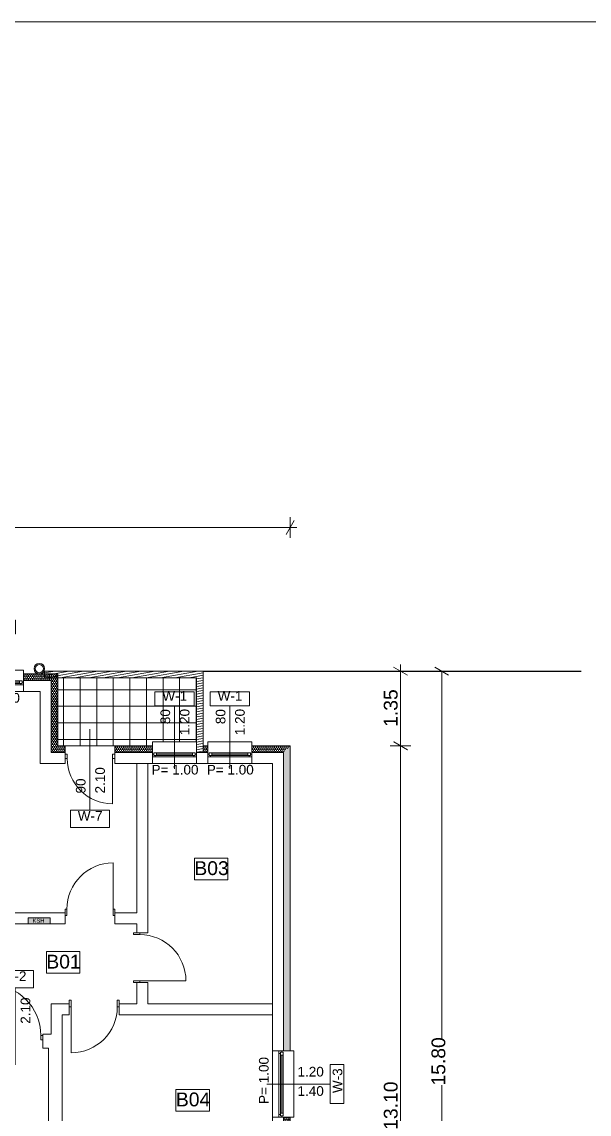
# Model space of a CAD drawing. Header units: feet. Extents: x 2565673 to 2678973, y -122443 to -81443.
# Drawn here: x 2594600 to 2604864, y -101204 to -81443 of the extents above; entities that cross this region are included whole.
import ezdxf
from ezdxf.enums import TextEntityAlignment as Align

# ---------------------------------------------------------------- set-up
doc = ezdxf.new("R2010")
doc.units = ezdxf.units.FT
doc.header["$MEASUREMENT"] = 0
for name, color, linetype, lineweight in [('ARCHICAD Door Markers_Pen_No__20', 1, 'Continuous', 5), ('ARCHICAD Door Markers_Pen_No__60', 230, 'Continuous', 5), ('ARCHICAD Doors_Pen_No__1', 7, 'Continuous', 5), ('ARCHICAD Doors_Pen_No__60', 230, 'Continuous', 5), ('ARCHICAD Window Markers_Pen_No__20', 1, 'Continuous', 5), ('ARCHICAD Windows_Pen_No__20', 1, 'Continuous', 5), ('Columns_Pen_No__1', 7, 'Continuous', 5), ('Columns_Pen_No__6', 5, 'Continuous', 5), ('Dimensioning - General_Pen_No__1', 7, 'Continuous', 5), ('Exterior walls_Pen_No__1', 7, 'Continuous', 5), ('Shell - Roof_Pen_No__21', 7, 'Continuous', 5), ('Structural - Bearing_Pen_No__1', 7, 'Continuous', 5), ('Text blocks_Pen_No__1', 7, 'Continuous', 5), ('Text blocks_Pen_No__2', 8, 'Continuous', 5)]:
    doc.layers.add(name, color=color, linetype=linetype, lineweight=lineweight)
for name, color, linetype in [('Columns', 7, 'Continuous'), ('Dimensioning - General', 7, 'Continuous'), ('Exterior walls', 7, 'Continuous')]:
    doc.layers.add(name, color=color, linetype=linetype)
for name, color, linetype, lineweight, true_color in [('Exterior walls_Pen_No__14', 7, 'Continuous', 5, 0xbd8b17), ('Exterior walls_Pen_No__65', 7, 'Continuous', 5, 0x80c2ff), ('Structural - Bearing_Pen_No__82', 7, 'Continuous', 5, 0xaaaaaa)]:
    doc.layers.add(name, color=color, linetype=linetype, lineweight=lineweight, true_color=true_color)
doc.styles.add('GENERATED_STYLE_1', font='arial.ttf')
doc.dimstyles.new('GENERATED_STYLE__1', dxfattribs={"dimtxt": 250, "dimasz": 190, "dimexe": 0.18, "dimexo": 3, "dimgap": 0.09, "dimtad": 1, "dimlfac": 0.001, "dimzin": 0, "dimdsep": 46, "dimtxsty": 'GENERATED_STYLE_1', "dimblk": 'ARROWHEAD_2', "dimblk1": 'ARROWHEAD_2', "dimblk2": 'ARROWHEAD_2', "dimcen": 0.09, "dimclrd": 7, "dimclre": 7, "dimclrt": 7, "dimadec": 0, "dimazin": 0, "dimtfac": 1, "dimtdec": 4, "dimtmove": 0, "dimatfit": 3, "dimfxl": 1, "dimtolj": 1, "dimtzin": 0, "dimarcsym": 0})
pattern_1 = [(90, (2247653.822, -76424.967), (-34.641016, 0), [20, -40]), (90, (2247636.502, -76394.967), (-34.641016, 0), [20, -40]), (150, (2247653.822, -76404.967), (17.320508, 30), [20, -40]), (150, (2247619.18, -76404.967), (17.320508, 30), [20, -40]), (210, (2247653.822, -76424.967), (-17.320508, 30), [20, -40]), (210, (2247619.18, -76424.967), (-17.320508, 30), [20, -40])]
pattern_2 = [(10, (2247653.822, -76424.967), (-7.814168, 44.316348), [])]

# ---------------------------------------------------------------- blocks, each defined once
blk = doc.blocks.new('Window 22')
at = {"layer": 'ARCHICAD Windows_Pen_No__20', "color": 1, "linetype": 'Continuous', "lineweight": 5}
for p, q in [((-300, 150), (-300, 220)), ((-300, 220), (300, 220)), ((300, 220), (300, 150)), ((-300, 150), (-300, 30)), ((-300, 30), (-300, 0)), ((-300, 0), (-275, 0)), ((-300, 0), (-300, -50)), ((-300, 0), (-300, -50)), ((-275, 25), (-225, 25)), ((-275, -25), (-275, 25)), ((-275, 0), (-275, -25)), ((-225, 25), (225, 25)), ((-225, 25), (-225, -25)), ((-225, 25), (225, 25)), ((-225, 0), (225, 0)), ((225, -25), (225, 25)), ((225, 25), (275, 25)), ((275, 25), (275, -25)), ((275, -25), (275, 0)), ((275, 0), (300, 0)), ((300, 150), (300, 30)), ((300, 30), (300, 0)), ((300, 0), (300, -50)), ((300, 0), (300, -50)), ((-250, -50), (-300, -50)), ((-300, -50), (-300, -170)), ((-300, -170), (300, -170)), ((-275, -25), (-250, -25)), ((-225, -25), (-275, -25)), ((-250, -25), (-250, -50)), ((250, -50), (-250, -50)), ((225, -25), (-225, -25)), ((275, -25), (225, -25)), ((250, -50), (250, -25)), ((250, -25), (275, -25)), ((300, -50), (250, -50)), ((300, -50), (300, -170))]:
    blk.add_line(p, q, dxfattribs=at)
blk = doc.blocks.new('W Marker 22')
at = {"layer": 'ARCHICAD Window Markers_Pen_No__20', "color": 1, "linetype": 'Continuous', "lineweight": 5}
for p, q in [((0, -1045), (0, 100)), ((-354, -1045), (-354, -1295)), ((354, -1045), (-354, -1045)), ((354, -1295), (354, -1045)), ((-354, -1295), (354, -1295))]:
    blk.add_line(p, q, dxfattribs=at)
at = {"layer": 'ARCHICAD Window Markers_Pen_No__20', "color": 1, "lineweight": 5, "style": 'GENERATED_STYLE_1'}
for tag, p in [('AC_MarkerText_4', (-417, 72)), ('AC_MarkerText_1', (-220, -1257))]:
    blk.add_attdef(tag, text='', height=175, dxfattribs=at).set_placement(p, align=Align.BOTTOM_LEFT)
for tag, p in [('whDistCm', (322, -863)), ('A', (-28, -863))]:
    blk.add_attdef(tag, text='', height=175, rotation=90, dxfattribs=at).set_placement(p, align=Align.BOTTOM_LEFT)
blk = doc.blocks.new('Window 22_2')
at = {"layer": 'ARCHICAD Windows_Pen_No__20', "color": 1, "linetype": 'Continuous', "lineweight": 5}
for p, q in [((-600, 150), (-600, 220)), ((-600, 220), (600, 220)), ((600, 220), (600, 150)), ((-600, 150), (-600, 30)), ((-600, 30), (-600, 0)), ((-600, 0), (-575, 0)), ((-600, 0), (-600, -50)), ((-600, 0), (-600, -50)), ((-575, 25), (-525, 25)), ((-575, -25), (-575, 25)), ((-575, 0), (-575, -25)), ((-525, 25), (525, 25)), ((-525, 25), (-525, -25)), ((-525, 25), (525, 25)), ((-525, 0), (525, 0)), ((525, -25), (525, 25)), ((525, 25), (575, 25)), ((575, 25), (575, -25)), ((575, -25), (575, 0)), ((575, 0), (600, 0)), ((600, 150), (600, 30)), ((600, 30), (600, 0)), ((600, 0), (600, -50)), ((600, 0), (600, -50)), ((-550, -50), (-600, -50)), ((-600, -50), (-600, -170)), ((-600, -170), (600, -170)), ((-575, -25), (-550, -25)), ((-525, -25), (-575, -25)), ((-550, -25), (-550, -50)), ((550, -50), (-550, -50)), ((525, -25), (-525, -25)), ((575, -25), (525, -25)), ((550, -50), (550, -25)), ((550, -25), (575, -25)), ((600, -50), (550, -50)), ((600, -50), (600, -170))]:
    blk.add_line(p, q, dxfattribs=at)
blk = doc.blocks.new('Wall_3', base_point=(2599452, -107579))
at = {"layer": 'Exterior walls_Pen_No__14', "linetype": 'Continuous', "lineweight": 5, "true_color": 0xbd8b17}
h = blk.add_hatch(dxfattribs=at)
h.set_pattern_fill('STYROFOAM_SM_INSULATION', color=42, style=0, pattern_type=2)
h.set_pattern_definition(pattern_1)
h.paths.add_polyline_path([(2599332, -100059), (2599452, -100059), (2599452, -94539), (2599332, -94659)])
h = blk.add_hatch(dxfattribs=at)
h.set_pattern_fill('STYROFOAM_SM_INSULATION', color=42, style=0, pattern_type=2)
h.set_pattern_definition(pattern_1)
h.paths.add_polyline_path([(2599332, -101259), (2599332, -102409), (2599452, -102409), (2599452, -101259)])
h = blk.add_hatch(dxfattribs=at)
h.set_pattern_fill('STYROFOAM_SM_INSULATION', color=42, style=0, pattern_type=2)
h.set_pattern_definition(pattern_1)
h.paths.add_polyline_path([(2599452, -103009), (2599332, -103009), (2599332, -107459), (2599452, -107579)])
at = {"layer": 'Exterior walls_Pen_No__1', "color": 7, "linetype": 'Continuous', "lineweight": 5}
for p, q in [((2599332, -100059), (2599332, -94659)), ((2599252, -100059), (2599132, -100059)), ((2599302, -100059), (2599252, -100059)), ((2599332, -100059), (2599302, -100059)), ((2599452, -100059), (2599332, -100059)), ((2599252, -101259), (2599132, -101259)), ((2599302, -101259), (2599252, -101259)), ((2599332, -101259), (2599302, -101259)), ((2599332, -102409), (2599332, -101259)), ((2599452, -101259), (2599332, -101259)), ((2599252, -102409), (2599132, -102409)), ((2599302, -102409), (2599252, -102409)), ((2599332, -102409), (2599302, -102409)), ((2599452, -102409), (2599332, -102409)), ((2599252, -103009), (2599132, -103009)), ((2599302, -103009), (2599252, -103009)), ((2599332, -103009), (2599302, -103009)), ((2599332, -107459), (2599332, -103009)), ((2599452, -103009), (2599332, -103009))]:
    blk.add_line(p, q, dxfattribs=at)
at = {"layer": 'Exterior walls_Pen_No__1', "color": 7, "linetype": 'Continuous', "lineweight": 5, "flags": 128}
for points in [[(2599452, -100059), (2599452, -94539)], [(2599132, -94859), (2599132, -100059)], [(2599132, -101259), (2599132, -102409)], [(2599452, -102409), (2599452, -101259)], [(2599132, -103009), (2599132, -107259)], [(2599452, -107579), (2599452, -103009)]]:
    blk.add_lwpolyline(points, dxfattribs=at)
at = {"layer": 'ARCHICAD Window Markers_Pen_No__20', "color": 1, "lineweight": 5}
ref = blk.add_blockref('W Marker 22', (2599132, -100659), dxfattribs=dict(at, rotation=90))
ref.add_attrib('whDistCm', '1.20', dxfattribs={"color": 1, "lineweight": 5, "height": 175, "rotation": 360, "style": 'GENERATED_STYLE_1'}).set_placement((2599587, -100575), align=Align.BOTTOM_LEFT)
ref.add_attrib('AC_MarkerText_1', 'W-3', dxfattribs={"color": 1, "lineweight": 5, "height": 175, "rotation": 90, "style": 'GENERATED_STYLE_1'}).set_placement((2600450, -100822), align=Align.BOTTOM_LEFT)
ref.add_attrib('AC_MarkerText_3', '1.40', dxfattribs={"color": 1, "lineweight": 5, "height": 175, "rotation": 360, "style": 'GENERATED_STYLE_1'}).set_placement((2599587, -100925), align=Align.BOTTOM_LEFT)
ref.add_attrib('AC_MarkerText_4', 'P= 1.00', dxfattribs={"color": 1, "lineweight": 5, "height": 175, "rotation": 90, "style": 'GENERATED_STYLE_1'}).set_placement((2599117, -101019), align=Align.BOTTOM_LEFT)
ref = blk.add_blockref('W Marker 22', (2599132, -102709), dxfattribs=dict(at, rotation=90))
ref.add_attrib('AC_MarkerText_1', 'W-4', dxfattribs={"color": 1, "lineweight": 5, "height": 175, "rotation": 90, "style": 'GENERATED_STYLE_1'}).set_placement((2600450, -102869), align=Align.BOTTOM_LEFT)
ref.add_attrib('AC_MarkerText_2', '60', dxfattribs={"color": 1, "lineweight": 5, "height": 175, "rotation": 360, "style": 'GENERATED_STYLE_1'}).set_placement((2599787, -102625), align=Align.BOTTOM_LEFT)
ref.add_attrib('AC_MarkerText_3', '70', dxfattribs={"color": 1, "lineweight": 5, "height": 175, "rotation": 360, "style": 'GENERATED_STYLE_1'}).set_placement((2599787, -102975), align=Align.BOTTOM_LEFT)
ref.add_attrib('AC_MarkerText_4', 'P= 1.70', dxfattribs={"color": 1, "lineweight": 5, "height": 175, "rotation": 90, "style": 'GENERATED_STYLE_1'}).set_placement((2599117, -103069), align=Align.BOTTOM_LEFT)
at = {"layer": 'ARCHICAD Windows_Pen_No__20', "color": 1, "linetype": 'Continuous', "lineweight": 5, "zscale": 1000, "rotation": 270}
blk.add_blockref('Window 22_2', (2599302, -100659), dxfattribs=at)
at = {"layer": 'ARCHICAD Windows_Pen_No__20', "color": 1, "linetype": 'Continuous', "lineweight": 5, "xscale": -1, "zscale": 1000, "rotation": 270}
blk.add_blockref('Window 22', (2599302, -102709), dxfattribs=at)
blk = doc.blocks.new('Window 22_3')
at = {"layer": 'ARCHICAD Windows_Pen_No__20', "color": 1, "linetype": 'Continuous', "lineweight": 5}
for p, q in [((-400, 150), (-400, 220)), ((-400, 220), (400, 220)), ((400, 220), (400, 150)), ((-400, 150), (-400, 30)), ((-400, 30), (-400, 0)), ((-400, 0), (-375, 0)), ((-400, 0), (-400, -50)), ((-400, 0), (-400, -50)), ((-375, 25), (-325, 25)), ((-375, -25), (-375, 25)), ((-375, 0), (-375, -25)), ((-325, 25), (325, 25)), ((-325, 25), (-325, -25)), ((-325, 25), (325, 25)), ((-325, 0), (325, 0)), ((325, -25), (325, 25)), ((325, 25), (375, 25)), ((375, 25), (375, -25)), ((375, -25), (375, 0)), ((375, 0), (400, 0)), ((400, 150), (400, 30)), ((400, 30), (400, 0)), ((400, 0), (400, -50)), ((400, 0), (400, -50)), ((-350, -50), (-400, -50)), ((-400, -50), (-400, -170)), ((-400, -170), (400, -170)), ((-375, -25), (-350, -25)), ((-325, -25), (-375, -25)), ((-350, -25), (-350, -50)), ((350, -50), (-350, -50)), ((325, -25), (-325, -25)), ((375, -25), (325, -25)), ((350, -50), (350, -25)), ((350, -25), (375, -25)), ((400, -50), (350, -50)), ((400, -50), (400, -170))]:
    blk.add_line(p, q, dxfattribs=at)
blk = doc.blocks.new('Storefront with Transom 22')
at = {"layer": 'ARCHICAD Doors_Pen_No__60', "color": 230, "linetype": 'Continuous', "lineweight": 5}
for p, q in [((410, 0), (410, 820)), ((-450, 0), (-450, 90)), ((-450, -80), (-450, 0)), ((-450, 0), (-410, 0)), ((-450, -80), (-450, 0)), ((-450, -80), (-450, 0)), ((-410, 0), (-410, -80)), ((410, -80), (410, 0)), ((410, 0), (450, 0)), ((450, 0), (450, 90)), ((450, 0), (450, -80)), ((450, -80), (450, 0)), ((450, -80), (450, 0)), ((-410, -80), (-450, -80)), ((-450, -110), (-450, -80)), ((-450, -230), (-450, -110)), ((450, -80), (410, -80)), ((450, -110), (450, -80)), ((450, -230), (450, -110))]:
    blk.add_line(p, q, dxfattribs=at)
blk.add_arc((410, 0), 820, 90, 180, dxfattribs=at)
blk = doc.blocks.new('D Marker 22_4')
at = {"layer": 'ARCHICAD Door Markers_Pen_No__20', "color": 1, "linetype": 'Continuous', "lineweight": 5}
for p, q in [((354, 1157), (-354, 1157)), ((-354, 1157), (-354, 843)), ((354, 843), (354, 1157)), ((-354, 843), (354, 843)), ((0, 843), (0, -620))]:
    blk.add_line(p, q, dxfattribs=at)
at = {"layer": 'ARCHICAD Door Markers_Pen_No__20', "color": 1, "lineweight": 5, "style": 'GENERATED_STYLE_1'}
for tag, rotation, p in [('AC_MarkerText_1', 180, (220, 1208)), ('AC_MarkerText_3', 270, (-322, 657)), ('AC_MarkerText_2', 270, (28, 657))]:
    blk.add_attdef(tag, text='', height=175, rotation=rotation, dxfattribs=at).set_placement(p, align=Align.BOTTOM_LEFT)
blk = doc.blocks.new('Wall_4', base_point=(2599452, -94539))
at = {"layer": 'Exterior walls_Pen_No__14', "linetype": 'Continuous', "lineweight": 5, "true_color": 0xbd8b17}
h = blk.add_hatch(dxfattribs=at)
h.set_pattern_fill('STYROFOAM_SM_INSULATION', color=42, style=0, pattern_type=2)
h.set_pattern_definition(pattern_1)
h.paths.add_polyline_path([(2595132, -94659), (2595382, -94659), (2595382, -94539), (2595252, -94539)])
h = blk.add_hatch(dxfattribs=at)
h.set_pattern_fill('STYROFOAM_SM_INSULATION', color=42, style=0, pattern_type=2)
h.set_pattern_definition(pattern_1)
h.paths.add_polyline_path([(2596282, -94659), (2596962, -94659), (2596962, -94539), (2596282, -94539)])
h = blk.add_hatch(dxfattribs=at)
h.set_pattern_fill('STYROFOAM_SM_INSULATION', color=42, style=0, pattern_type=2)
h.set_pattern_definition(pattern_1)
h.paths.add_polyline_path([(2597962, -94539), (2597882, -94539), (2597882, -94659), (2597962, -94659)])
h = blk.add_hatch(dxfattribs=at)
h.set_pattern_fill('STYROFOAM_SM_INSULATION', color=42, style=0, pattern_type=2)
h.set_pattern_definition(pattern_1)
h.paths.add_polyline_path([(2599452, -94539), (2598762, -94539), (2598762, -94659), (2599332, -94659)])
at = {"layer": 'Exterior walls_Pen_No__1', "color": 7, "linetype": 'Continuous', "lineweight": 5}
for p, q in [((2595382, -94539), (2595382, -94659)), ((2596282, -94539), (2596282, -94659)), ((2596962, -94539), (2596962, -94659)), ((2597762, -94539), (2597762, -94659)), ((2597882, -94659), (2597882, -94539)), ((2597962, -94539), (2597962, -94659)), ((2598762, -94539), (2598762, -94659)), ((2595382, -94659), (2595132, -94659)), ((2595382, -94659), (2595382, -94689)), ((2595382, -94689), (2595382, -94769)), ((2595382, -94769), (2595382, -94859)), ((2596962, -94659), (2596282, -94659)), ((2596282, -94659), (2596282, -94689)), ((2596282, -94689), (2596282, -94769)), ((2596282, -94769), (2596282, -94859)), ((2596962, -94659), (2596962, -94689)), ((2596962, -94689), (2596962, -94739)), ((2596962, -94739), (2596962, -94859)), ((2597762, -94659), (2597882, -94659)), ((2597762, -94659), (2597762, -94689)), ((2597762, -94689), (2597762, -94739)), ((2597762, -94739), (2597762, -94859)), ((2597962, -94659), (2597882, -94659)), ((2597962, -94659), (2597962, -94689)), ((2597962, -94689), (2597962, -94739)), ((2597962, -94739), (2597962, -94859)), ((2599332, -94659), (2598762, -94659)), ((2598762, -94659), (2598762, -94689)), ((2598762, -94689), (2598762, -94739)), ((2598762, -94739), (2598762, -94859))]:
    blk.add_line(p, q, dxfattribs=at)
at = {"layer": 'Exterior walls_Pen_No__1', "color": 7, "linetype": 'Continuous', "lineweight": 5, "flags": 128}
for points in [[(2595382, -94539), (2595252, -94539)], [(2596962, -94539), (2596282, -94539)], [(2597962, -94539), (2597882, -94539)], [(2599452, -94539), (2598762, -94539)], [(2594932, -94859), (2595382, -94859)], [(2596282, -94859), (2596962, -94859)], [(2597762, -94859), (2597962, -94859)], [(2598762, -94859), (2599132, -94859)]]:
    blk.add_lwpolyline(points, dxfattribs=at)
at = {"layer": 'ARCHICAD Door Markers_Pen_No__20', "color": 1, "lineweight": 5}
ref = blk.add_blockref('D Marker 22_4', (2595832, -94859), dxfattribs=dict(at, rotation=180))
ref.add_attrib('AC_MarkerText_1', 'W-7', dxfattribs={"color": 1, "lineweight": 5, "height": 175, "rotation": 360, "style": 'GENERATED_STYLE_1'}).set_placement((2595612, -95947), align=Align.BOTTOM_LEFT)
ref.add_attrib('AC_MarkerText_2', '90', dxfattribs={"color": 1, "lineweight": 5, "height": 175, "rotation": 90, "style": 'GENERATED_STYLE_1'}).set_placement((2595805, -95402), align=Align.BOTTOM_LEFT)
ref.add_attrib('AC_MarkerText_3', '2.10', dxfattribs={"color": 1, "lineweight": 5, "height": 175, "rotation": 90, "style": 'GENERATED_STYLE_1'}).set_placement((2596155, -95402), align=Align.BOTTOM_LEFT)
at = {"layer": 'ARCHICAD Doors_Pen_No__60', "color": 230, "linetype": 'Continuous', "lineweight": 5, "xscale": -1, "zscale": 1000, "rotation": 180}
blk.add_blockref('Storefront with Transom 22', (2595832, -94769), dxfattribs=at)
at = {"layer": 'ARCHICAD Window Markers_Pen_No__20', "color": 1, "lineweight": 5}
ref = blk.add_blockref('W Marker 22', (2597362, -94859), dxfattribs=dict(at, rotation=180))
ref.add_attrib('whDistCm', '1.20', dxfattribs={"color": 1, "lineweight": 5, "height": 175, "rotation": 90, "style": 'GENERATED_STYLE_1'}).set_placement((2597685, -94348), align=Align.BOTTOM_LEFT)
ref.add_attrib('AC_MarkerText_1', 'W-1', dxfattribs={"color": 1, "lineweight": 5, "height": 175, "rotation": 360, "style": 'GENERATED_STYLE_1'}).set_placement((2597142, -93777), align=Align.BOTTOM_LEFT)
ref.add_attrib('AC_MarkerText_2', '80', dxfattribs={"color": 1, "lineweight": 5, "height": 175, "rotation": 90, "style": 'GENERATED_STYLE_1'}).set_placement((2597335, -94148), align=Align.BOTTOM_LEFT)
ref.add_attrib('AC_MarkerText_4', 'P= 1.00', dxfattribs={"color": 1, "lineweight": 5, "height": 175, "rotation": 360, "style": 'GENERATED_STYLE_1'}).set_placement((2596946, -95112), align=Align.BOTTOM_LEFT)
ref = blk.add_blockref('W Marker 22', (2598362, -94859), dxfattribs=dict(at, rotation=180))
ref.add_attrib('whDistCm', '1.20', dxfattribs={"color": 1, "lineweight": 5, "height": 175, "rotation": 90, "style": 'GENERATED_STYLE_1'}).set_placement((2598685, -94348), align=Align.BOTTOM_LEFT)
ref.add_attrib('AC_MarkerText_1', 'W-1', dxfattribs={"color": 1, "lineweight": 5, "height": 175, "rotation": 360, "style": 'GENERATED_STYLE_1'}).set_placement((2598142, -93777), align=Align.BOTTOM_LEFT)
ref.add_attrib('AC_MarkerText_2', '80', dxfattribs={"color": 1, "lineweight": 5, "height": 175, "rotation": 90, "style": 'GENERATED_STYLE_1'}).set_placement((2598335, -94148), align=Align.BOTTOM_LEFT)
ref.add_attrib('AC_MarkerText_4', 'P= 1.00', dxfattribs={"color": 1, "lineweight": 5, "height": 175, "rotation": 360, "style": 'GENERATED_STYLE_1'}).set_placement((2597946, -95112), align=Align.BOTTOM_LEFT)
at = {"layer": 'ARCHICAD Windows_Pen_No__20', "color": 1, "linetype": 'Continuous', "lineweight": 5, "xscale": -1, "zscale": 1000}
for p in [(2597362, -94689), (2598362, -94689)]:
    blk.add_blockref('Window 22_3', p, dxfattribs=at)
blk = doc.blocks.new('Wall_5', base_point=(2595252, -94539))
at = {"layer": 'Exterior walls_Pen_No__14', "linetype": 'Continuous', "lineweight": 5, "true_color": 0xbd8b17}
h = blk.add_hatch(dxfattribs=at)
h.set_pattern_fill('STYROFOAM_SM_INSULATION', color=42, style=0, pattern_type=2)
h.set_pattern_definition(pattern_1)
h.paths.add_polyline_path([(2595252, -94539), (2595252, -93239), (2595132, -93359), (2595132, -94659)])
at = {"layer": 'Exterior walls_Pen_No__1', "color": 7, "linetype": 'Continuous', "lineweight": 5}
blk.add_line((2595132, -94659), (2595132, -93359), dxfattribs=at)
at = {"layer": 'Exterior walls_Pen_No__1', "color": 7, "linetype": 'Continuous', "lineweight": 5, "flags": 128}
for points in [[(2595252, -94539), (2595252, -93239)], [(2594932, -93559), (2594932, -94859)]]:
    blk.add_lwpolyline(points, dxfattribs=at)
blk = doc.blocks.new('Window 22_4')
at = {"layer": 'ARCHICAD Windows_Pen_No__20', "color": 1, "linetype": 'Continuous', "lineweight": 5}
for p, q in [((-500, 150), (-500, 220)), ((-500, 220), (500, 220)), ((500, 220), (500, 150)), ((-500, 150), (-500, 30)), ((-500, 30), (-500, 0)), ((-500, 0), (-475, 0)), ((-500, 0), (-500, -50)), ((-500, 0), (-500, -50)), ((-475, 25), (-425, 25)), ((-475, -25), (-475, 25)), ((-475, 0), (-475, -25)), ((-425, 25), (425, 25)), ((-425, 25), (-425, -25)), ((-425, 25), (425, 25)), ((-425, 0), (425, 0)), ((425, -25), (425, 25)), ((425, 25), (475, 25)), ((475, 25), (475, -25)), ((475, -25), (475, 0)), ((475, 0), (500, 0)), ((500, 150), (500, 30)), ((500, 30), (500, 0)), ((500, 0), (500, -50)), ((500, 0), (500, -50)), ((-450, -50), (-500, -50)), ((-500, -50), (-500, -170)), ((-500, -170), (500, -170)), ((-475, -25), (-450, -25)), ((-425, -25), (-475, -25)), ((-450, -25), (-450, -50)), ((450, -50), (-450, -50)), ((425, -25), (-425, -25)), ((475, -25), (425, -25)), ((450, -50), (450, -25)), ((450, -25), (475, -25)), ((500, -50), (450, -50)), ((500, -50), (500, -170))]:
    blk.add_line(p, q, dxfattribs=at)
blk = doc.blocks.new('Wall_6', base_point=(2595252, -93239))
at = {"layer": 'Exterior walls_Pen_No__14', "linetype": 'Continuous', "lineweight": 5, "true_color": 0xbd8b17}
h = blk.add_hatch(dxfattribs=at)
h.set_pattern_fill('STYROFOAM_SM_INSULATION', color=42, style=0, pattern_type=2)
h.set_pattern_definition(pattern_1)
h.paths.add_polyline_path([(2589112, -93239), (2589232, -93359), (2589682, -93359), (2589682, -93239)])
h = blk.add_hatch(dxfattribs=at)
h.set_pattern_fill('STYROFOAM_SM_INSULATION', color=42, style=0, pattern_type=2)
h.set_pattern_definition(pattern_1)
h.paths.add_polyline_path([(2590482, -93359), (2590782, -93359), (2590782, -93239), (2590482, -93239)])
h = blk.add_hatch(dxfattribs=at)
h.set_pattern_fill('STYROFOAM_SM_INSULATION', color=42, style=0, pattern_type=2)
h.set_pattern_definition(pattern_1)
h.paths.add_polyline_path([(2591582, -93359), (2592332, -93359), (2592332, -93239), (2591582, -93239)])
h = blk.add_hatch(dxfattribs=at)
h.set_pattern_fill('STYROFOAM_SM_INSULATION', color=42, style=0, pattern_type=2)
h.set_pattern_definition(pattern_1)
h.paths.add_polyline_path([(2593332, -93239), (2593332, -93359), (2593632, -93359), (2593632, -93239)])
h = blk.add_hatch(dxfattribs=at)
h.set_pattern_fill('STYROFOAM_SM_INSULATION', color=42, style=0, pattern_type=2)
h.set_pattern_definition(pattern_1)
h.paths.add_polyline_path([(2594632, -93359), (2595132, -93359), (2595252, -93239), (2594632, -93239)])
at = {"layer": 'Exterior walls_Pen_No__1', "color": 7, "linetype": 'Continuous', "lineweight": 5}
for p, q in [((2589682, -93239), (2589682, -93359)), ((2590482, -93239), (2590482, -93359)), ((2590782, -93239), (2590782, -93359)), ((2591582, -93239), (2591582, -93359)), ((2592332, -93239), (2592332, -93359)), ((2593332, -93239), (2593332, -93359)), ((2593632, -93239), (2593632, -93359)), ((2594632, -93239), (2594632, -93359)), ((2589682, -93359), (2589232, -93359)), ((2589682, -93359), (2589682, -93389)), ((2589682, -93389), (2589682, -93439)), ((2589682, -93439), (2589682, -93559)), ((2590782, -93359), (2590482, -93359)), ((2590482, -93359), (2590482, -93389)), ((2590482, -93389), (2590482, -93439)), ((2590482, -93439), (2590482, -93559)), ((2590782, -93359), (2590782, -93389)), ((2590782, -93389), (2590782, -93439)), ((2590782, -93439), (2590782, -93559)), ((2592332, -93359), (2591582, -93359)), ((2591582, -93359), (2591582, -93389)), ((2591582, -93389), (2591582, -93439)), ((2591582, -93439), (2591582, -93559)), ((2592332, -93359), (2592332, -93389)), ((2592332, -93389), (2592332, -93439)), ((2592332, -93439), (2592332, -93559)), ((2593632, -93359), (2593332, -93359)), ((2593332, -93359), (2593332, -93389)), ((2593332, -93389), (2593332, -93439)), ((2593332, -93439), (2593332, -93559)), ((2593632, -93359), (2593632, -93389)), ((2593632, -93389), (2593632, -93439)), ((2593632, -93439), (2593632, -93559)), ((2595132, -93359), (2594632, -93359)), ((2594632, -93359), (2594632, -93389)), ((2594632, -93389), (2594632, -93439)), ((2594632, -93439), (2594632, -93559))]:
    blk.add_line(p, q, dxfattribs=at)
at = {"layer": 'Exterior walls_Pen_No__1', "color": 7, "linetype": 'Continuous', "lineweight": 5, "flags": 128}
for points in [[(2589682, -93239), (2589112, -93239)], [(2590782, -93239), (2590482, -93239)], [(2592332, -93239), (2591582, -93239)], [(2593632, -93239), (2593332, -93239)], [(2595252, -93239), (2594632, -93239)], [(2589432, -93559), (2589682, -93559)], [(2590482, -93559), (2590782, -93559)], [(2591582, -93559), (2592332, -93559)], [(2593332, -93559), (2593632, -93559)], [(2594632, -93559), (2594932, -93559)]]:
    blk.add_lwpolyline(points, dxfattribs=at)
at = {"layer": 'ARCHICAD Window Markers_Pen_No__20', "color": 1, "lineweight": 5}
ref = blk.add_blockref('W Marker 22', (2590082, -93559), dxfattribs=dict(at, rotation=180))
ref.add_attrib('whDistCm', '1.20', dxfattribs={"color": 1, "lineweight": 5, "height": 175, "rotation": 90, "style": 'GENERATED_STYLE_1'}).set_placement((2590405, -93048), align=Align.BOTTOM_LEFT)
ref.add_attrib('AC_MarkerText_1', 'W-1', dxfattribs={"color": 1, "lineweight": 5, "height": 175, "rotation": 360, "style": 'GENERATED_STYLE_1'}).set_placement((2589862, -92477), align=Align.BOTTOM_LEFT)
ref.add_attrib('AC_MarkerText_2', '80', dxfattribs={"color": 1, "lineweight": 5, "height": 175, "rotation": 90, "style": 'GENERATED_STYLE_1'}).set_placement((2590055, -92848), align=Align.BOTTOM_LEFT)
ref.add_attrib('AC_MarkerText_4', 'P= 1.00', dxfattribs={"color": 1, "lineweight": 5, "height": 175, "rotation": 360, "style": 'GENERATED_STYLE_1'}).set_placement((2589666, -93812), align=Align.BOTTOM_LEFT)
ref = blk.add_blockref('W Marker 22', (2591182, -93559), dxfattribs=dict(at, rotation=180))
ref.add_attrib('whDistCm', '1.20', dxfattribs={"color": 1, "lineweight": 5, "height": 175, "rotation": 90, "style": 'GENERATED_STYLE_1'}).set_placement((2591505, -93048), align=Align.BOTTOM_LEFT)
ref.add_attrib('AC_MarkerText_1', 'W-1', dxfattribs={"color": 1, "lineweight": 5, "height": 175, "rotation": 360, "style": 'GENERATED_STYLE_1'}).set_placement((2590962, -92477), align=Align.BOTTOM_LEFT)
ref.add_attrib('AC_MarkerText_2', '80', dxfattribs={"color": 1, "lineweight": 5, "height": 175, "rotation": 90, "style": 'GENERATED_STYLE_1'}).set_placement((2591155, -92848), align=Align.BOTTOM_LEFT)
ref.add_attrib('AC_MarkerText_4', 'P= 1.00', dxfattribs={"color": 1, "lineweight": 5, "height": 175, "rotation": 360, "style": 'GENERATED_STYLE_1'}).set_placement((2590766, -93812), align=Align.BOTTOM_LEFT)
ref = blk.add_blockref('W Marker 22', (2592832, -93559), dxfattribs=dict(at, rotation=180))
ref.add_attrib('A', '1.00', dxfattribs={"color": 1, "lineweight": 5, "height": 175, "rotation": 90, "style": 'GENERATED_STYLE_1'}).set_placement((2592805, -93048), align=Align.BOTTOM_LEFT)
ref.add_attrib('whDistCm', '1.20', dxfattribs={"color": 1, "lineweight": 5, "height": 175, "rotation": 90, "style": 'GENERATED_STYLE_1'}).set_placement((2593155, -93048), align=Align.BOTTOM_LEFT)
ref.add_attrib('AC_MarkerText_1', 'W-2', dxfattribs={"color": 1, "lineweight": 5, "height": 175, "rotation": 360, "style": 'GENERATED_STYLE_1'}).set_placement((2592612, -92477), align=Align.BOTTOM_LEFT)
ref.add_attrib('AC_MarkerText_4', 'P= 1.00', dxfattribs={"color": 1, "lineweight": 5, "height": 175, "rotation": 360, "style": 'GENERATED_STYLE_1'}).set_placement((2592416, -93812), align=Align.BOTTOM_LEFT)
ref = blk.add_blockref('W Marker 22', (2594132, -93559), dxfattribs=dict(at, rotation=180))
ref.add_attrib('A', '1.00', dxfattribs={"color": 1, "lineweight": 5, "height": 175, "rotation": 90, "style": 'GENERATED_STYLE_1'}).set_placement((2594105, -93048), align=Align.BOTTOM_LEFT)
ref.add_attrib('whDistCm', '1.20', dxfattribs={"color": 1, "lineweight": 5, "height": 175, "rotation": 90, "style": 'GENERATED_STYLE_1'}).set_placement((2594455, -93048), align=Align.BOTTOM_LEFT)
ref.add_attrib('AC_MarkerText_1', 'W-2', dxfattribs={"color": 1, "lineweight": 5, "height": 175, "rotation": 360, "style": 'GENERATED_STYLE_1'}).set_placement((2593912, -92477), align=Align.BOTTOM_LEFT)
ref.add_attrib('AC_MarkerText_4', 'P= 1.00', dxfattribs={"color": 1, "lineweight": 5, "height": 175, "rotation": 360, "style": 'GENERATED_STYLE_1'}).set_placement((2593716, -93812), align=Align.BOTTOM_LEFT)
at = {"layer": 'ARCHICAD Windows_Pen_No__20', "color": 1, "linetype": 'Continuous', "lineweight": 5, "zscale": 1000}
for name, p in [('Window 22_3', (2590082, -93389)), ('Window 22_3', (2591182, -93389)), ('Window 22_4', (2592832, -93389)), ('Window 22_4', (2594132, -93389))]:
    blk.add_blockref(name, p, dxfattribs=at)
blk = doc.blocks.new('Wall_37', base_point=(2595082, -102109))
at = {"layer": 'Exterior walls_Pen_No__1', "color": 7, "linetype": 'Continuous', "lineweight": 5, "flags": 128}
for points in [[(2595082, -100009), (2595082, -101859)], [(2595332, -101859), (2595332, -100009)]]:
    blk.add_lwpolyline(points, dxfattribs=at)
blk = doc.blocks.new('Storefront with Transom 22_4')
at = {"layer": 'ARCHICAD Doors_Pen_No__60', "color": 230, "linetype": 'Continuous', "lineweight": 5}
for p, q in [((460, 0), (460, 920)), ((-500, 150), (-500, 0)), ((-500, 0), (-500, -80)), ((-460, 0), (-500, 0)), ((-500, 0), (-500, -80)), ((-500, 0), (-500, -80)), ((-460, -80), (-460, 0)), ((460, 0), (460, -80)), ((500, 0), (460, 0)), ((500, 150), (500, 0)), ((500, -80), (500, 0)), ((500, 0), (500, -80)), ((500, 0), (500, -80)), ((-500, -80), (-460, -80)), ((-500, -80), (-500, -100)), ((460, -80), (500, -80)), ((500, -80), (500, -100))]:
    blk.add_line(p, q, dxfattribs=at)
blk.add_arc((460, 0), 920, 90, 180, dxfattribs=at)
blk = doc.blocks.new('D Marker 22')
at = {"layer": 'ARCHICAD Door Markers_Pen_No__60', "color": 230, "linetype": 'Continuous', "lineweight": 5}
for p, q in [((0, -1093), (0, 300)), ((-327, -1093), (-327, -1407)), ((327, -1093), (-327, -1093)), ((327, -1407), (327, -1093)), ((-327, -1407), (327, -1407))]:
    blk.add_line(p, q, dxfattribs=at)
at = {"layer": 'ARCHICAD Door Markers_Pen_No__60', "color": 230, "lineweight": 5, "style": 'GENERATED_STYLE_1'}
for tag, p in [('AC_MarkerText_3', (322, -793)), ('A', (-28, -793))]:
    blk.add_attdef(tag, text='', height=175, rotation=90, dxfattribs=at).set_placement(p, align=Align.BOTTOM_LEFT)
blk.add_attdef('AC_MarkerText_1', text='', height=175, dxfattribs=at).set_placement((-193, -1337), align=Align.BOTTOM_LEFT)
blk = doc.blocks.new('Storefront with Transom 22_3')
at = {"layer": 'ARCHICAD Doors_Pen_No__60', "color": 230, "linetype": 'Continuous', "lineweight": 5}
for p, q in [((460, 0), (460, 920)), ((-500, 0), (-500, 20)), ((-500, -80), (-500, 0)), ((-500, 0), (-460, 0)), ((-500, -80), (-500, 0)), ((-500, -80), (-500, 0)), ((-460, 0), (-460, -80)), ((460, -80), (460, 0)), ((460, 0), (500, 0)), ((500, 0), (500, 20)), ((500, 0), (500, -80)), ((500, -80), (500, 0)), ((500, -80), (500, 0)), ((-460, -80), (-500, -80)), ((-500, -230), (-500, -80)), ((500, -80), (460, -80)), ((500, -230), (500, -80))]:
    blk.add_line(p, q, dxfattribs=at)
blk.add_arc((460, 0), 920, 90, 180, dxfattribs=at)
blk = doc.blocks.new('Wall_38', base_point=(2595132, -100009))
at = {"layer": 'Exterior walls_Pen_No__1', "color": 7, "linetype": 'Continuous', "lineweight": 5}
for p, q in [((2581382, -99759), (2581382, -99909)), ((2582382, -99759), (2582382, -99909)), ((2587188, -99759), (2587188, -99909)), ((2588188, -99759), (2588188, -99909)), ((2593982, -99779), (2593982, -99759)), ((2593982, -99859), (2593982, -99779)), ((2594982, -99779), (2594982, -99759)), ((2594982, -99859), (2594982, -99779)), ((2581382, -99909), (2581382, -99989)), ((2581382, -99989), (2581382, -100009)), ((2582382, -99909), (2582382, -99989)), ((2582382, -99989), (2582382, -100009)), ((2587188, -99909), (2587188, -99989)), ((2587188, -99989), (2587188, -100009)), ((2588188, -99909), (2588188, -99989)), ((2588188, -99989), (2588188, -100009)), ((2593982, -100009), (2593982, -99859)), ((2594982, -100009), (2594982, -99859))]:
    blk.add_line(p, q, dxfattribs=at)
at = {"layer": 'Exterior walls_Pen_No__1', "color": 7, "linetype": 'Continuous', "lineweight": 5, "flags": 128}
for points in [[(2581382, -99759), (2581032, -99759)], [(2582482, -99759), (2582382, -99759)], [(2584332, -99759), (2582632, -99759)], [(2586232, -99759), (2584532, -99759)], [(2587188, -99759), (2586382, -99759)], [(2589032, -99759), (2588188, -99759)], [(2591832, -99759), (2589232, -99759)], [(2593732, -99759), (2592032, -99759)], [(2593982, -99759), (2593882, -99759)], [(2595132, -99759), (2594982, -99759)], [(2581282, -100009), (2581382, -100009)], [(2582382, -100009), (2587188, -100009)], [(2588188, -100009), (2593982, -100009)], [(2594982, -100009), (2595082, -100009)]]:
    blk.add_lwpolyline(points, dxfattribs=at)
at = {"layer": 'ARCHICAD Door Markers_Pen_No__60', "color": 230, "lineweight": 5}
ref = blk.add_blockref('D Marker 22', (2581882, -100009), dxfattribs=dict(at, rotation=180))
ref.add_attrib('A', '1.00', dxfattribs={"color": 230, "lineweight": 5, "height": 175, "rotation": 90, "style": 'GENERATED_STYLE_1'}).set_placement((2581855, -99568), align=Align.BOTTOM_LEFT)
ref.add_attrib('AC_MarkerText_1', 'D-2', dxfattribs={"color": 230, "lineweight": 5, "height": 175, "rotation": 360, "style": 'GENERATED_STYLE_1'}).set_placement((2581690, -98847), align=Align.BOTTOM_LEFT)
ref.add_attrib('AC_MarkerText_3', '2.10', dxfattribs={"color": 230, "lineweight": 5, "height": 175, "rotation": 90, "style": 'GENERATED_STYLE_1'}).set_placement((2582205, -99568), align=Align.BOTTOM_LEFT)
ref = blk.add_blockref('D Marker 22', (2587688, -100009), dxfattribs=dict(at, rotation=180))
ref.add_attrib('A', '1.00', dxfattribs={"color": 230, "lineweight": 5, "height": 175, "rotation": 90, "style": 'GENERATED_STYLE_1'}).set_placement((2587661, -99568), align=Align.BOTTOM_LEFT)
ref.add_attrib('AC_MarkerText_1', 'D-2', dxfattribs={"color": 230, "lineweight": 5, "height": 175, "rotation": 360, "style": 'GENERATED_STYLE_1'}).set_placement((2587495, -98847), align=Align.BOTTOM_LEFT)
ref.add_attrib('AC_MarkerText_3', '2.10', dxfattribs={"color": 230, "lineweight": 5, "height": 175, "rotation": 90, "style": 'GENERATED_STYLE_1'}).set_placement((2588011, -99568), align=Align.BOTTOM_LEFT)
ref = blk.add_blockref('D Marker 22', (2594482, -100009), dxfattribs=dict(at, rotation=180))
ref.add_attrib('A', '1.00', dxfattribs={"color": 230, "lineweight": 5, "height": 175, "rotation": 90, "style": 'GENERATED_STYLE_1'}).set_placement((2594455, -99568), align=Align.BOTTOM_LEFT)
ref.add_attrib('AC_MarkerText_1', 'D-2', dxfattribs={"color": 230, "lineweight": 5, "height": 175, "rotation": 360, "style": 'GENERATED_STYLE_1'}).set_placement((2594290, -98847), align=Align.BOTTOM_LEFT)
ref.add_attrib('AC_MarkerText_3', '2.10', dxfattribs={"color": 230, "lineweight": 5, "height": 175, "rotation": 90, "style": 'GENERATED_STYLE_1'}).set_placement((2594805, -99568), align=Align.BOTTOM_LEFT)
at = {"layer": 'ARCHICAD Doors_Pen_No__60', "color": 230, "linetype": 'Continuous', "lineweight": 5, "zscale": 1000}
for p in [(2581882, -99909), (2587688, -99909)]:
    blk.add_blockref('Storefront with Transom 22_4', p, dxfattribs=at)
at = {"layer": 'ARCHICAD Doors_Pen_No__60', "color": 230, "linetype": 'Continuous', "lineweight": 5, "xscale": -1, "zscale": 1000}
blk.add_blockref('Storefront with Transom 22_3', (2594482, -99779), dxfattribs=at)
blk = doc.blocks.new('Wall_51', base_point=(2595132, -100009))
at = {"layer": 'Exterior walls_Pen_No__1', "color": 7, "linetype": 'Continuous', "lineweight": 5, "flags": 128}
for points in [[(2595132, -99209), (2595132, -99759)], [(2595332, -100009), (2595332, -99409)]]:
    blk.add_lwpolyline(points, dxfattribs=at)
blk = doc.blocks.new('Entrance Door 22_4')
at = {"layer": 'ARCHICAD Doors_Pen_No__1', "color": 7, "linetype": 'Continuous', "lineweight": 5}
for p, q in [((418, 0), (418, 836)), ((-450, 150), (-450, 0)), ((-418, 0), (-450, 0)), ((-450, 0), (-450, -115)), ((-450, 0), (-450, -50)), ((-450, 0), (-450, -50)), ((-418, -115), (-418, 0)), ((450, 0), (418, 0)), ((418, 0), (418, -115)), ((450, 150), (450, 0)), ((450, -115), (450, 0)), ((450, 0), (450, -50)), ((450, 0), (450, -50)), ((-450, -115), (-418, -115)), ((418, -115), (450, -115))]:
    blk.add_line(p, q, dxfattribs=at)
blk.add_arc((418, 0), 836, 90, 180, dxfattribs=at)
blk = doc.blocks.new('Wall_52', base_point=(2595132, -99209))
at = {"layer": 'Exterior walls_Pen_No__1', "color": 7, "linetype": 'Continuous', "lineweight": 5}
for p, q in [((2595459, -99259), (2595459, -99209)), ((2595459, -99409), (2595459, -99259)), ((2596359, -99259), (2596359, -99209)), ((2596359, -99409), (2596359, -99259))]:
    blk.add_line(p, q, dxfattribs=at)
at = {"layer": 'Exterior walls_Pen_No__1', "color": 7, "linetype": 'Continuous', "lineweight": 5, "flags": 128}
for points in [[(2595459, -99209), (2595132, -99209)], [(2596682, -99209), (2596359, -99209)], [(2599132, -99209), (2596882, -99209)], [(2599132, -99409), (2599132, -99209)], [(2595332, -99409), (2595459, -99409)], [(2596359, -99409), (2599132, -99409)]]:
    blk.add_lwpolyline(points, dxfattribs=at)
at = {"layer": 'ARCHICAD Doors_Pen_No__1', "color": 7, "linetype": 'Continuous', "lineweight": 5, "zscale": 1000, "rotation": 180}
blk.add_blockref('Entrance Door 22_4', (2595909, -99259), dxfattribs=at)
blk = doc.blocks.new('Wall_53', base_point=(2596682, -99209))
at = {"layer": 'Exterior walls_Pen_No__1', "color": 7, "linetype": 'Continuous', "lineweight": 5}
for p, q in [((2596732, -97923), (2596682, -97923)), ((2596882, -97923), (2596732, -97923)), ((2596732, -98823), (2596682, -98823)), ((2596882, -98823), (2596732, -98823))]:
    blk.add_line(p, q, dxfattribs=at)
at = {"layer": 'Exterior walls_Pen_No__1', "color": 7, "linetype": 'Continuous', "lineweight": 5, "flags": 128}
for points in [[(2596882, -94859), (2596682, -94859)], [(2596682, -94859), (2596682, -97559)], [(2596882, -97923), (2596882, -94859)], [(2596682, -97759), (2596682, -97923)], [(2596682, -98823), (2596682, -99209)], [(2596882, -99209), (2596882, -98823)]]:
    blk.add_lwpolyline(points, dxfattribs=at)
at = {"layer": 'ARCHICAD Doors_Pen_No__1', "color": 7, "linetype": 'Continuous', "lineweight": 5, "zscale": 1000, "rotation": 270}
blk.add_blockref('Entrance Door 22_4', (2596732, -98373), dxfattribs=at)
blk = doc.blocks.new('Entrance Door 22_3')
at = {"layer": 'ARCHICAD Doors_Pen_No__1', "color": 7, "linetype": 'Continuous', "lineweight": 5}
for p, q in [((418, 0), (418, 836)), ((-418, 0), (-450, 0)), ((-450, 0), (-450, -115)), ((-418, -115), (-418, 0)), ((450, 0), (418, 0)), ((418, 0), (418, -115)), ((450, -115), (450, 0)), ((-450, -115), (-450, -65)), ((-450, -115), (-450, -65)), ((-450, -115), (-418, -115)), ((-450, -265), (-450, -115)), ((418, -115), (450, -115)), ((450, -115), (450, -65)), ((450, -115), (450, -65)), ((450, -265), (450, -115))]:
    blk.add_line(p, q, dxfattribs=at)
blk.add_arc((418, 0), 836, 90, 180, dxfattribs=at)
blk = doc.blocks.new('Wall_54', base_point=(2596682, -97759))
at = {"layer": 'Exterior walls_Pen_No__1', "color": 7, "linetype": 'Continuous', "lineweight": 5}
for p, q in [((2595382, -97609), (2595382, -97559)), ((2595382, -97759), (2595382, -97609)), ((2596282, -97609), (2596282, -97559)), ((2596282, -97759), (2596282, -97609))]:
    blk.add_line(p, q, dxfattribs=at)
at = {"layer": 'Exterior walls_Pen_No__1', "color": 7, "linetype": 'Continuous', "lineweight": 5, "flags": 128}
for points in [[(2595382, -97559), (2592032, -97559)], [(2596682, -97559), (2596282, -97559)], [(2592032, -97759), (2593732, -97759)], [(2593882, -97759), (2595382, -97759)], [(2596282, -97759), (2596682, -97759)]]:
    blk.add_lwpolyline(points, dxfattribs=at)
at = {"layer": 'ARCHICAD Doors_Pen_No__1', "color": 7, "linetype": 'Continuous', "lineweight": 5, "zscale": 1000}
blk.add_blockref('Entrance Door 22_3', (2595832, -97494), dxfattribs=at)
blk = doc.blocks.new('Wall_65', base_point=(2595012, -93189))
at = {"layer": 'Exterior walls', "linetype": 'Continuous', "lineweight": 0, "true_color": 0xffffff}
h = blk.add_hatch(dxfattribs=at)
h.set_pattern_fill('WOOD', style=0, pattern_type=2)
h.set_pattern_definition(pattern_2)
h.paths.add_polyline_path([(2595012, -93309), (2597762, -93309), (2597882, -93189), (2595012, -93189)])
at = {"layer": 'Exterior walls_Pen_No__1', "color": 7, "linetype": 'Continuous', "lineweight": 5, "flags": 128}
for points in [[(2597882, -93189), (2595012, -93189)], [(2595012, -93189), (2595012, -93309)], [(2595012, -93309), (2597762, -93309)]]:
    blk.add_lwpolyline(points, dxfattribs=at)
blk = doc.blocks.new('Wall_66', base_point=(2597882, -93189))
at = {"layer": 'Exterior walls', "linetype": 'Continuous', "lineweight": 0, "true_color": 0xffffff}
h = blk.add_hatch(dxfattribs=at)
h.set_pattern_fill('WOOD', style=0, pattern_type=2)
h.set_pattern_definition(pattern_2)
h.paths.add_polyline_path([(2597762, -93309), (2597762, -94539), (2597882, -94539), (2597882, -93189)])
h = blk.add_hatch(dxfattribs=at)
h.set_pattern_fill('WOOD', style=0, pattern_type=2)
h.set_pattern_definition(pattern_2)
h.paths.add_polyline_path([(2597762, -94659), (2597882, -94659), (2597882, -94539), (2597762, -94539)])
at = {"layer": 'Exterior walls_Pen_No__1', "color": 7, "linetype": 'Continuous', "lineweight": 5}
for p, q in [((2597882, -94659), (2597882, -94539)), ((2597762, -94659), (2597882, -94659))]:
    blk.add_line(p, q, dxfattribs=at)
at = {"layer": 'Exterior walls_Pen_No__1', "color": 7, "linetype": 'Continuous', "lineweight": 5, "flags": 128}
for points in [[(2597882, -94539), (2597882, -93189)], [(2597762, -93309), (2597762, -94539)]]:
    blk.add_lwpolyline(points, dxfattribs=at)
blk = doc.blocks.new('Column_7', base_point=(2594917, -93144))
at = {"layer": 'Columns_Pen_No__1', "color": 7, "linetype": 'Continuous', "lineweight": 5}
blk.add_circle((2594917, -93144), 95, dxfattribs=at)
at = {"layer": 'Columns_Pen_No__6', "color": 5, "linetype": 'Continuous', "lineweight": 5}
blk.add_circle((2594917, -93144), 75, dxfattribs=at)
blk = doc.blocks.new('*D124', base_point=(2247654, -76425))
at = {"layer": 'Dimensioning - General_Pen_No__1', "color": 7, "linetype": 'Continuous', "lineweight": 5, "transparency": 16777216}
for p, q in [((2601452, -93189), (2601452, -93067)), ((2601640, -93189), (2601265, -93189)), ((2601577, -93261), (2601327, -93117)), ((2601452, -94539), (2601452, -93189)), ((2601640, -94539), (2601265, -94539)), ((2601327, -94467), (2601577, -94611))]:
    blk.add_line(p, q, dxfattribs=at)
at = {"layer": 'Dimensioning - General_Pen_No__1', "color": 7, "lineweight": 5, "transparency": 16777216, "insert": (2601402, -94197), "char_height": 250, "attachment_point": 7, "rotation": 90, "style": 'GENERATED_STYLE_1'}
blk.add_mtext('\\A1;1.35', dxfattribs=at)
blk = doc.blocks.new('ARROWHEAD_2')
at = {"color": 0, "linetype": 'Continuous', "lineweight": 0}
for p, q in [((0, 0), (-1, 0)), ((-0.38, -0.66), (0.38, 0.66))]:
    blk.add_line(p, q, dxfattribs=at)

msp = doc.modelspace()

# ---------------------------------------------------------------- hatches: boundary and pattern name
at = {"layer": 'Exterior walls_Pen_No__65', "linetype": 'Continuous', "lineweight": 5, "true_color": 0x80c2ff}
msp.add_hatch(color=151, dxfattribs=at).paths.add_polyline_path([(2594713.626, -97759.236), (2594713.626, -97649.236), (2595113.626, -97649.236), (2595113.626, -97759.236)])
at = {"layer": 'Structural - Bearing_Pen_No__82', "linetype": 'Continuous', "lineweight": 5, "true_color": 0xaaaaaa}
h = msp.add_hatch(dxfattribs=at)
h.set_pattern_fill('GRID_30X30', color=253, style=0, pattern_type=2)
h.set_pattern_definition([(0, (2247653.82, -76424.97), (0, 300), []), (90, (2247653.82, -76424.97), (-300, 0), [])])
h.paths.add_polyline_path([(2597762.326, -93309.236), (2595252.326, -93309.236), (2595252.326, -94537.611), (2596962.326, -94537.611), (2596962.326, -94469.236), (2597762.326, -94469.236)])

# ---------------------------------------------------------------- linework, layer by layer
msp.add_line((2597882.326, -93189.236), (2604720.679, -93189.236))
at = {"layer": 'Dimensioning - General', "color": 7, "linetype": 'Continuous', "lineweight": 5}
for p, q in [((2599380.157, -90714.236), (2599524.494, -90464.236)), ((2599452.326, -90776.736), (2599452.326, -90401.736)), ((2576912.326, -90589.236), (2599452.326, -90589.236)), ((2599452.326, -90589.236), (2599574.576, -90589.236)), ((2601642.826, -93189.236), (2602196.197, -93189.236)), ((2602196.017, -93379.236), (2602196.017, -99856.143)), ((2601639.826, -94539.236), (2601264.826, -94539.236)), ((2601327.326, -94467.068), (2601577.326, -94611.405)), ((2601452.326, -107579.236), (2601452.326, -94539.236)), ((2602196.017, -108789.918), (2602196.017, -100676.923))]:
    msp.add_line(p, q, dxfattribs=at)
at = {"layer": 'Exterior walls_Pen_No__1', "color": 7, "linetype": 'Continuous', "lineweight": 5, "flags": 128}
msp.add_lwpolyline([(2594713.626, -97759.236), (2594713.626, -97649.236), (2595113.626, -97649.236), (2595113.626, -97759.236)], close=True, dxfattribs=at)
at = {"layer": 'Shell - Roof_Pen_No__21', "color": 7, "linetype": 'Continuous', "lineweight": 5}
msp.add_line((2565673.367, -81442.756), (2624673.367, -81442.756), dxfattribs=at)
at = {"layer": 'Structural - Bearing_Pen_No__1', "color": 7, "linetype": 'Continuous', "lineweight": 5, "flags": 128}
msp.add_lwpolyline([(2597762.326, -93309.236), (2595252.326, -93309.236), (2595252.326, -94537.611), (2596962.326, -94537.611), (2596962.326, -94469.236), (2597762.326, -94469.236)], close=True, dxfattribs=at)
at = {"layer": 'Text blocks_Pen_No__2', "color": 8, "linetype": 'Continuous', "lineweight": 5, "flags": 128}
for points in [[(2597721.26, -96571.18), (2598329.265, -96571.18), (2598329.265, -96964.037), (2597721.26, -96964.037)], [(2595043.637, -98262.232), (2595651.637, -98262.232), (2595651.637, -98655.09), (2595043.637, -98655.09)], [(2597387.141, -100755.138), (2597995.142, -100755.138), (2597995.142, -101147.995), (2597387.141, -101147.995)]]:
    msp.add_lwpolyline(points, close=True, dxfattribs=at)

# ---------------------------------------------------------------- block references
at = {"layer": 'Columns', "color": 5, "lineweight": 5}
msp.add_blockref('Column_7', (2594917.326, -93144.236), dxfattribs=at)
at = {"layer": 'Dimensioning - General', "color": 7, "linetype": 'Continuous', "lineweight": 5, "xscale": 190, "yscale": 190, "zscale": 190, "rotation": 90}
msp.add_blockref('ARROWHEAD_2', (2602196.017, -93189.236), dxfattribs=at)
at = {"layer": 'Exterior walls', "color": 7, "lineweight": 5}
for name, p in [('Wall_6', (2595252.326, -93239.236)), ('Wall_5', (2595252.326, -94539.236)), ('Wall_65', (2595012.326, -93189.236)), ('Wall_66', (2597882.326, -93189.236)), ('Wall_4', (2599452.326, -94539.236)), ('Wall_3', (2599452.326, -107579.236)), ('Wall_53', (2596682.326, -99209.236)), ('Wall_54', (2596682.326, -97759.236)), ('Wall_38', (2595132.326, -100009.236)), ('Wall_52', (2595132.326, -99209.236)), ('Wall_51', (2595132.326, -100009.236)), ('Wall_37', (2595082.326, -102109.236))]:
    msp.add_blockref(name, p, dxfattribs=at)

# ---------------------------------------------------------------- texts
at = {"layer": 'Dimensioning - General', "color": 7, "lineweight": 5, "char_height": 250, "attachment_point": 7, "rotation": 90, "style": 'GENERATED_STYLE_1'}
for s, insert in [('\\A1;15.80', (2602264.942, -100686.336)), ('\\A1;13.10', (2601402.326, -101486.665))]:
    msp.add_mtext(s, dxfattribs=dict(at, insert=insert))
at = {"layer": 'Text blocks_Pen_No__1', "color": 7, "linetype": 'Continuous', "lineweight": 5, "insert": (2594901.703, -97667.059), "char_height": 75, "attachment_point": 2, "style": 'GENERATED_STYLE_1'}
msp.add_mtext('\\A1;KSH', dxfattribs=at)
at = {"layer": 'Text blocks_Pen_No__2', "color": 8, "linetype": 'Continuous', "lineweight": 5, "char_height": 250, "attachment_point": 1, "style": 'GENERATED_STYLE_1'}
for s, insert in [('\\A1;B03', (2597721.26, -96628.323)), ('\\A1;B01', (2595043.637, -98319.375)), ('\\A1;B04', (2597387.141, -100812.281))]:
    msp.add_mtext(s, dxfattribs=dict(at, insert=insert))

# ---------------------------------------------------------------- dimensions: what is measured, and where the dimension line sits
at = {"layer": 'Dimensioning - General', "color": 7, "linetype": 'Continuous', "lineweight": 5}
dim = msp.add_linear_dim(base=(2601452.326, -93189.236), p1=(2599452.326, -94539.236), p2=(2597882.326, -93189.236), angle=90, dimstyle='GENERATED_STYLE__1', dxfattribs=at)
dim.commit()
dim.dimension.update_dxf_attribs({"geometry": '*D124', "text_midpoint": (2601277.326, -93872.103), "dimtype": 160, "text_rotation": 90})

doc.saveas('drawing.dxf')
